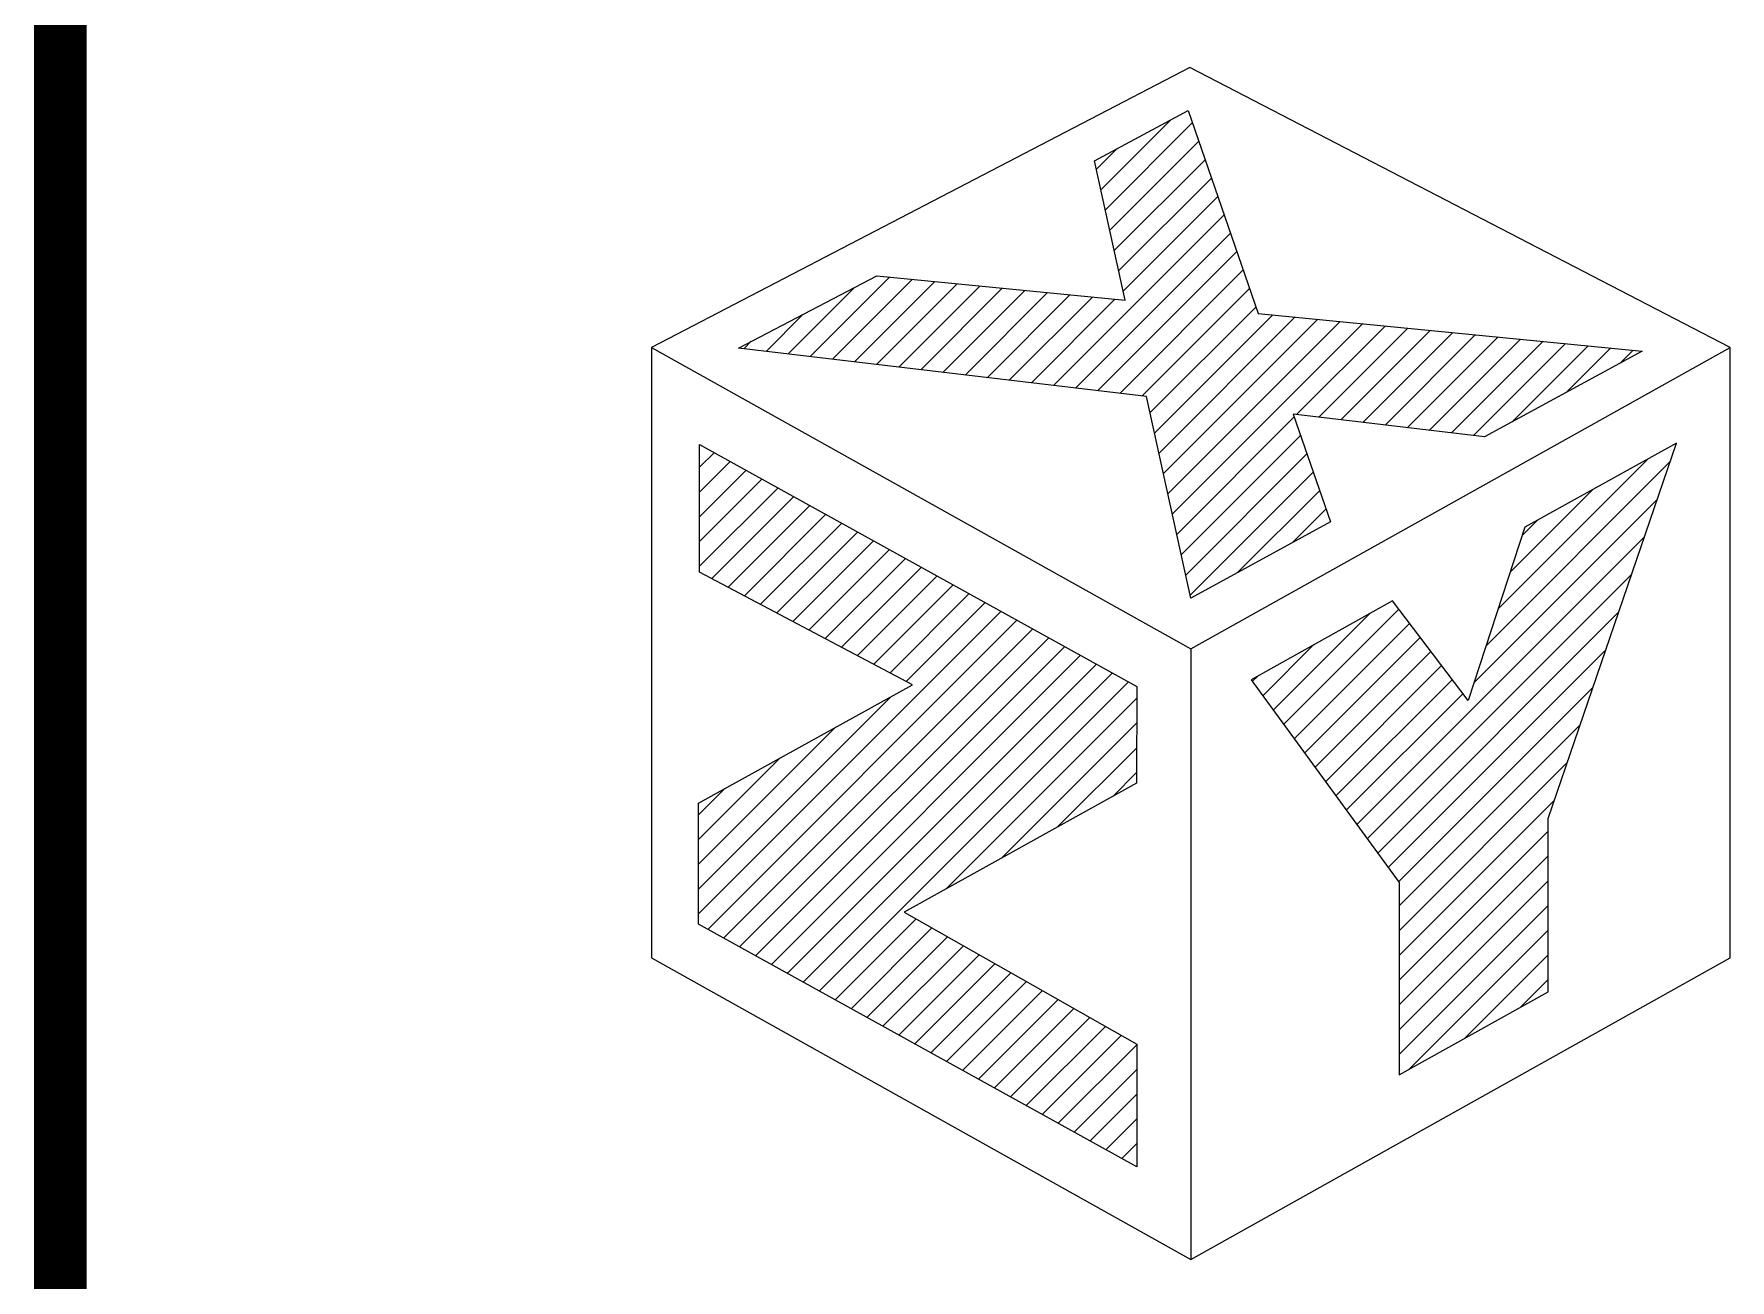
# Model space of a CAD drawing. Extents: x -266287 to 275962, y -324567 to 363765.
# Drawn here: x -82279 to -76123, y 12208 to 16730 of the extents above; entities that cross this region are included whole.
import ezdxf

# ---------------------------------------------------------------- set-up
doc = ezdxf.new("R2010")
doc.units = 0
doc.header["$LTSCALE"] = 1000
doc.layers.get('0').update_dxf_attribs({"linetype": 'CONTINUOUS'})
doc.layers.add('0-TK', color=4, linetype='CONTINUOUS')

msp = doc.modelspace()

# ---------------------------------------------------------------- hatches: boundary and pattern name
h = msp.add_hatch()
h.set_pattern_fill('ANSI31', color=256, scale=40, style=0)
h.set_pattern_definition([(45, (-250422.49, -90564.313), (-44.90128, 44.90128), [])])
h.paths.add_polyline_path([(-79863.53452, 15240.52313), (-79863.53452, 14777.12333), (-79090.55844, 14368.36275), (-79867.32412, 13938.89715), (-79867.32412, 13498.82065), (-78276.86134, 12619.14997), (-78276.86134, 13064.39411), (-79121.25424, 13542.26331), (-78277.34365, 14010.96855), (-78276.31012, 14361.95488)])
h.paths.add_polyline_path([(-77324.39579, 13650.40485), (-77324.39579, 12951.94434), (-76783.6536, 13253.62521), (-76783.6536, 13882.63874), (-76318.18675, 15245.00175), (-76867.64503, 14939.80074), (-77073.55839, 14311.41533), (-77349.02822, 14672.84029), (-77861.86514, 14385.72604)])
h.paths.add_polyline_path([(-77573.37284, 14959.57559), (-77708.76509, 15350.21497), (-77014.37165, 15267.53268), (-76442.07239, 15579.27937), (-77835.51016, 15715.9463), (-78090.48167, 16451.64644), (-78430.4437, 16269.64205), (-78318.85705, 15763.35082), (-79219.99068, 15851.75197), (-79722.66456, 15590.02806), (-78241.79027, 15413.67363), (-78080.6287, 14682.41766)])

# ---------------------------------------------------------------- linework, layer by layer
for points in [[(-78083.52258, 16608.01933), (-80037.71854, 15591.75061), (-78080.4909, 14498.51846), (-76123.19435, 15591.75061), (-78083.52258, 16608.01933)], [(-79722.66456, 15590.02806), (-79219.99068, 15851.75197), (-78318.85705, 15763.35082), (-78430.4437, 16269.64205), (-78090.48167, 16451.64644), (-77835.51016, 15715.9463), (-76442.07239, 15579.27937), (-77014.37165, 15267.53268), (-77708.76509, 15350.21497), (-77573.37284, 14959.57559), (-78080.6287, 14682.41766), (-78241.79027, 15413.67363), (-79722.66456, 15590.02806)], [(-80037.71854, 15591.75061), (-80037.71854, 13376.93318), (-78080.4909, 12282.63305), (-76123.19435, 13376.93318), (-76123.19435, 15591.75061)], [(-79863.53452, 14777.12333), (-79863.53452, 15240.52313), (-78276.31012, 14361.95488), (-78277.34365, 14010.96855), (-79121.25424, 13542.26331), (-78276.86134, 13064.39411), (-78276.86134, 12619.14997), (-79867.32412, 13498.82065), (-79867.32412, 13938.89715), (-79090.55844, 14368.36275), (-79863.53452, 14777.12333)], [(-77861.86514, 14385.72604), (-77324.39579, 13650.40485), (-77324.39579, 12951.94434), (-76783.6536, 13253.62521), (-76783.6536, 13882.63874), (-76318.18675, 15245.00175), (-76867.64503, 14939.80074), (-77073.55839, 14311.41533), (-77349.02822, 14672.84029), (-77861.86514, 14385.72604)], [(-78080.4909, 14498.51846), (-78080.4909, 12282.63305)]]:
    msp.add_lwpolyline(points)
at = {"layer": '0-TK', "const_width": 191.9817}
msp.add_lwpolyline([(-82183.49798, -60566.69496), (-82183.49798, 19433.30504)], dxfattribs=at)

doc.saveas('drawing.dxf')
